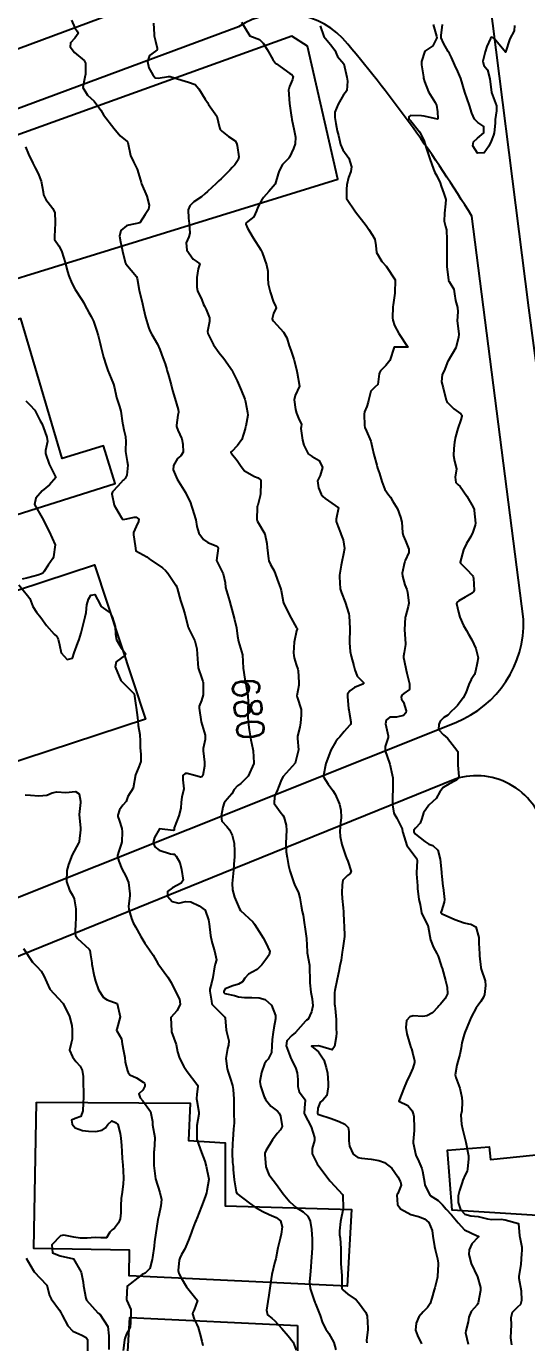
# Model space of a CAD drawing. Header units: metres. Extents: x 292545 to 299085, y 7450245 to 7463078.
# Drawn here: x 296090.3 to 296164.6, y 7455924 to 7456119.5 of the extents above; entities that cross this region are included whole.
import ezdxf
from ezdxf.enums import TextEntityAlignment as Align

# ---------------------------------------------------------------- set-up
doc = ezdxf.new("R2010")
doc.units = ezdxf.units.M
for name, color, linetype in [('Cotas', 45, 'Continuous'), ('Curvas de Nivel 1m', 11, 'Continuous'), ('Curvas de Nivel 5m', 15, 'Continuous'), ('Edificações', 30, 'Continuous'), ('Vias Primárias', 230, 'Continuous')]:
    doc.layers.add(name, color=color, linetype=linetype)
doc.styles.add('Style-STANDARD', font='STANDARD.shx')

msp = doc.modelspace()

# ---------------------------------------------------------------- linework, layer by layer
at = {"layer": 'Curvas de Nivel 1m', "flags": 128}
for points, elevation in [([(296109.15, 7456119.99), (296109.24, 7456118.31), (296109.26, 7456118.11), (296109.45, 7456117.31), (296109.7, 7456116.31), (296109.7, 7456116.05), (296109.44, 7456115.87), (296108.57, 7456115.18), (296108.25, 7456114.33), (296108.45, 7456113.37), (296109.04, 7456112.32), (296109.39, 7456111.91), (296109.87, 7456111.82), (296111.39, 7456112.08), (296111.62, 7456112.06), (296113.38, 7456111.53), (296114.38, 7456111.25), (296115.37, 7456110.92), (296115.9, 7456110.23), (296116.85, 7456108.72), (296117.16, 7456108.22), (296117.34, 7456107.94), (296118.57, 7456106.21), (296118.97, 7456104.53), (296119.06, 7456104.2), (296119.29, 7456103.95), (296120.28, 7456103.19), (296121.28, 7456102.52), (296121.5, 7456102.17), (296121.6, 7456101.83), (296121.83, 7456100.16), (296121.72, 7456099.69), (296121.23, 7456098.95), (296120.85, 7456098.55), (296120.5, 7456098.18), (296119.21, 7456096.9), (296118.84, 7456096.57), (296118.46, 7456096.21), (296117.81, 7456095.59), (296117.18, 7456095.02), (296116.77, 7456094.63), (296116.29, 7456094.23), (296115.17, 7456093.47), (296114.53, 7456092.89), (296114.33, 7456092.26), (296114.38, 7456091.02), (296114.47, 7456090.26), (296114.54, 7456088.82), (296114.4, 7456088.26), (296114.01, 7456087.35), (296114.09, 7456086.26), (296115.07, 7456084.93), (296115.49, 7456084.66), (296116.03, 7456084.24), (296115.79, 7456083.51), (296115.6, 7456082.24), (296115.59, 7456080.81), (296115.69, 7456080.24), (296116.34, 7456078.89), (296116.6, 7456078.23), (296116.71, 7456077.95), (296116.98, 7456077.45), (296117.47, 7456076.21), (296117.46, 7456075.71), (296117.19, 7456074.22), (296117.25, 7456073.9), (296118.06, 7456072.21), (296118.9, 7456071.02), (296119.61, 7456070.19), (296120.87, 7456068.34), (296120.95, 7456068.18), (296121.56, 7456066.88), (296121.87, 7456066.16), (296122.16, 7456065.48), (296122.71, 7456064.15), (296122.82, 7456063.73), (296123.11, 7456062.15), (296123.14, 7456061.79), (296122.87, 7456060.15), (296122.84, 7456060.08), (296122.77, 7456059.73), (296122.28, 7456058.16), (296121.64, 7456057.26), (296120.73, 7456056.33), (296120.65, 7456056.25), (296120.63, 7456056.18), (296120.72, 7456056.06), (296121.6, 7456055.05), (296122.16, 7456054.16), (296122.69, 7456053.51), (296124.15, 7456052.67), (296124.68, 7456052.45), (296125.09, 7456052.13), (296125.11, 7456051.68), (296125.04, 7456050.13), (296125.01, 7456049.77), (296124.64, 7456048.41), (296124.57, 7456048.19), (296124.56, 7456048.13), (296124.52, 7456046.22), (296124.53, 7456046.13), (296124.54, 7456046.07), (296124.6, 7456045.98), (296125.68, 7456044.12), (296125.99, 7456042.7), (296126.05, 7456042.12), (296126.23, 7456040.42), (296126.28, 7456040.11), (296126.53, 7456039.6), (296127.05, 7456038.63), (296127.25, 7456038.1), (296127.71, 7456036.88), (296128, 7456036.09), (296128.1, 7456035.71), (296128.39, 7456034.08), (296128.4, 7456034.02), (296128.46, 7456033.89), (296129.36, 7456032.07), (296130.41, 7456030.2), (296130.47, 7456030.06), (296130.47, 7456030), (296130.41, 7456029.72), (296130.06, 7456028.06), (296129.96, 7456026.47), (296129.97, 7456026.07), (296130.02, 7456025.72), (296130.35, 7456024.75), (296130.58, 7456024.06), (296130.63, 7456023.77), (296130.76, 7456022.06), (296130.74, 7456021.64), (296130.44, 7456020.06), (296130.47, 7456019.88), (296131.08, 7456018.05), (296131.1, 7456017.22), (296130.98, 7456016.05), (296130.87, 7456015.42), (296130.53, 7456014.06), (296130.53, 7456013.75), (296130.68, 7456012.06), (296130.61, 7456011.64), (296130.17, 7456010.06), (296128.43, 7456008.09), (296128.15, 7456007.64), (296127.73, 7456006.5), (296127.56, 7456006.1), (296127.1, 7456005.12), (296127.09, 7456004.1), (296128.09, 7456002.63), (296128.35, 7456002.35), (296128.51, 7456002.08), (296128.84, 7456000.85), (296128.9, 7456000.08), (296128.87, 7455999.25), (296128.79, 7455998.08), (296128.85, 7455996.9), (296129.01, 7455996.08), (296129.2, 7455994.87), (296129.41, 7455994.07), (296129.54, 7455993.63), (296129.97, 7455992.3), (296130.07, 7455992.06), (296130.68, 7455990.79), (296130.89, 7455990.06), (296131.09, 7455988.88), (296131.25, 7455988.05), (296131.36, 7455987.5), (296131.59, 7455986.04), (296131.63, 7455985.78), (296131.87, 7455984.04), (296131.96, 7455982.04), (296131.98, 7455981.9), (296132.3, 7455980.04), (296132.33, 7455979.52), (296132.36, 7455978.03), (296132.37, 7455977.45), (296132.53, 7455976.03), (296132.73, 7455975.06), (296132.82, 7455974.03), (296132.64, 7455973.13), (296132.1, 7455972.04), (296131.88, 7455971.88), (296131.72, 7455971.75), (296130.23, 7455970.06), (296129.7, 7455969.59), (296128.93, 7455968.84), (296128.87, 7455968.08), (296129.62, 7455966.1), (296129.64, 7455966.07), (296129.65, 7455966.03), (296130.27, 7455964.7), (296130.47, 7455964.06), (296130.59, 7455963.08), (296130.6, 7455962.06), (296130.78, 7455961.24), (296131.58, 7455960.2), (296131.66, 7455960.04), (296131.67, 7455959.95), (296131.57, 7455958.86), (296131.52, 7455958.04), (296131.56, 7455957.92), (296132.59, 7455956.03), (296133.06, 7455954.48), (296133.05, 7455954.02), (296132.71, 7455952.81), (296132.72, 7455952.03), (296133.47, 7455950.55), (296133.87, 7455950.02), (296135.1, 7455948.35), (296135.36, 7455948), (296135.44, 7455947.9), (296137.21, 7455945.97), (296137.27, 7455945.83), (296137.33, 7455943.97), (296137.32, 7455943.9), (296136.92, 7455941.98), (296136.75, 7455940.58), (296136.78, 7455939.98), (296136.85, 7455939.49), (296136.97, 7455937.98), (296136.97, 7455936.3), (296136.97, 7455935.97), (296136.98, 7455935.67), (296137.1, 7455933.98), (296137.12, 7455932.11), (296137.14, 7455931.98), (296137.25, 7455931.81), (296138.01, 7455931.2), (296139.23, 7455930.32), (296139.61, 7455929.95), (296140.67, 7455928.47), (296140.88, 7455927.93), (296140.99, 7455926.12), (296140.97, 7455925.93), (296140.78, 7455924.31), (296140.82, 7455923.93)], 679), ([(296122.23, 7456120.16), (296123.46, 7456118.15), (296124.89, 7456117.57), (296125.45, 7456117.03), (296126.01, 7456116.11), (296126.9, 7456114.63), (296127.22, 7456114.1), (296127.32, 7456114.01), (296127.41, 7456113.95), (296127.96, 7456113.55), (296129.4, 7456112.55), (296129.69, 7456112.37), (296129.91, 7456112.07), (296129.81, 7456111.65), (296129.37, 7456110.6), (296129.23, 7456110.22), (296129.21, 7456110.08), (296129.34, 7456108.08), (296129.59, 7456106.34), (296129.63, 7456106.08), (296129.68, 7456105.71), (296130.04, 7456104.07), (296130.26, 7456103.05), (296130.18, 7456102.07), (296129.95, 7456101.38), (296129.35, 7456100.08), (296129.24, 7456099.95), (296128.31, 7456099.01), (296127.83, 7456098.09), (296127.68, 7456097.63), (296127.2, 7456096.1), (296126.29, 7456095.01), (296125.51, 7456094.13), (296125.17, 7456093.66), (296124.64, 7456092.65), (296124.46, 7456092.14), (296124.06, 7456091.23), (296123.14, 7456090.53), (296122.94, 7456090.35), (296122.89, 7456090.15), (296123.12, 7456089.54), (296123.97, 7456088.14), (296125.08, 7456086.32), (296125.16, 7456086.21), (296125.2, 7456086.13), (296125.27, 7456085.94), (296125.95, 7456084.12), (296126.11, 7456083.18), (296126.13, 7456082.11), (296126.2, 7456081.29), (296126.47, 7456080.11), (296126.99, 7456078.57), (296127.21, 7456078.1), (296127.36, 7456077.72), (296126.97, 7456076.86), (296126.8, 7456076.1), (296126.81, 7456075.95), (296126.96, 7456075.73), (296128.47, 7456074.08), (296128.93, 7456073.28), (296129.32, 7456072.08), (296129.53, 7456071.45), (296130, 7456070.07), (296130.39, 7456068.54), (296130.49, 7456068.06), (296130.84, 7456066.06), (296130.19, 7456064.7), (296130.05, 7456064.07), (296130.26, 7456062.61), (296130.41, 7456062.06), (296130.78, 7456061.07), (296131.14, 7456060.42), (296131.08, 7456060.06), (296131.04, 7456059.79), (296131.26, 7456058.05), (296131.48, 7456057.31), (296132.14, 7456056.05), (296132.72, 7456055.65), (296133.75, 7456055.06), (296134.23, 7456054.02), (296133.91, 7456052.8), (296133.52, 7456052.03), (296133.64, 7456051), (296134.05, 7456050.02), (296134.3, 7456049.67), (296134.65, 7456049.41), (296136.63, 7456047.99), (296136.3, 7456046.3), (296136.3, 7456045.99), (296136.59, 7456045.19), (296136.91, 7456044.31), (296137.04, 7456043.99), (296137.31, 7456043.24), (296137.53, 7456041.98), (296137.38, 7456041.15), (296137.11, 7456039.98), (296137.03, 7456039.48), (296136.77, 7456037.99), (296136.75, 7456037.75), (296136.89, 7456035.99), (296137.06, 7456035.4), (296137.59, 7456033.98), (296138.15, 7456032.27), (296138.21, 7456031.97), (296138.33, 7456030.06), (296138.33, 7456029.97), (296138.24, 7456028.13), (296138.24, 7456027.97), (296138.37, 7456026.65), (296138.49, 7456025.97), (296138.9, 7456024.51), (296139.05, 7456023.96), (296139.39, 7456023.01), (296140.32, 7456022.04), (296140.35, 7456021.94), (296140.35, 7456021.91), (296140.32, 7456021.87), (296138.98, 7456021.29), (296138.31, 7456020.8), (296137.95, 7456020.32), (296137.94, 7456019.97), (296138.12, 7456018.13), (296138.14, 7456017.97), (296138.27, 7456017.34), (296138.48, 7456016.19), (296138.47, 7456015.97), (296138.4, 7456015.82), (296138.25, 7456015.65), (296137.45, 7456014.76), (296136.82, 7456013.98), (296136.53, 7456013.67), (296136.22, 7456013.3), (296135.49, 7456012), (296135.12, 7456011.08), (296134.75, 7456010.01), (296134.39, 7456008.25), (296134.42, 7456008.02), (296135.08, 7456006.94), (296135.79, 7456006), (296136.13, 7456005.48), (296136.76, 7456003.98), (296136.97, 7456003.11), (296137.01, 7456001.98), (296136.91, 7456001.14), (296136.81, 7455999.98), (296136.87, 7455999.17), (296137.1, 7455997.98), (296137.64, 7455996.35), (296137.79, 7455995.97), (296138.01, 7455995.5), (296138.5, 7455993.96), (296138.3, 7455993.64), (296137.98, 7455993.4), (296137.28, 7455992.67), (296137.17, 7455991.98), (296137.14, 7455990.79), (296137.17, 7455989.98), (296137.32, 7455988.58), (296137.37, 7455987.98), (296137.43, 7455986.44), (296137.45, 7455985.97), (296137.51, 7455984.33), (296137.48, 7455983.97), (296137.26, 7455982.57), (296137.19, 7455981.98), (296137, 7455980.81), (296136.83, 7455979.98), (296136.65, 7455979.14), (296136.42, 7455977.98), (296136.08, 7455976.3), (296136.05, 7455976), (296136.03, 7455974.27), (296136.06, 7455974), (296136.12, 7455973.62), (296136.26, 7455971.99), (296136.3, 7455970.58), (296136.33, 7455969.99), (296136.3, 7455969.39), (296136.01, 7455967.99), (296135.67, 7455967.5), (296133.87, 7455968.02), (296133.67, 7455968.08), (296133.61, 7455968.09), (296132.64, 7455968.03), (296133.66, 7455967.21), (296134.47, 7455966.01), (296134.8, 7455964.85), (296134.97, 7455964.01), (296135.09, 7455962.53), (296135.09, 7455962.01), (296134.9, 7455960.69), (296134.32, 7455960.01), (296133.91, 7455959.69), (296133.57, 7455958.8), (296133.49, 7455958.09), (296133.5, 7455958.02), (296133.56, 7455957.94), (296133.71, 7455957.87), (296135.55, 7455957.28), (296136.71, 7455956.82), (296137.54, 7455956.45), (296138.04, 7455955.96), (296138.15, 7455955.34), (296138.17, 7455953.96), (296138.27, 7455953.19), (296138.82, 7455951.96), (296139.48, 7455951.5), (296140.03, 7455951.39), (296141.48, 7455951.26), (296142.62, 7455951.06), (296143.47, 7455950.74), (296144.55, 7455949.89), (296145.45, 7455948.63), (296145.85, 7455947.88), (296145.94, 7455947.37), (296145.42, 7455946.12), (296145.33, 7455945.97), (296145.3, 7455945.88), (296145.4, 7455944.5), (296145.84, 7455943.88), (296147.38, 7455943.04), (296148.51, 7455942.71), (296149.37, 7455942.4), (296150.04, 7455941.82), (296150.51, 7455940.66), (296150.61, 7455939.82), (296150.87, 7455938.27), (296150.97, 7455937.81), (296151.3, 7455936.45), (296151.43, 7455935.81), (296151.44, 7455935.66), (296151.33, 7455933.81), (296151.32, 7455933.76), (296151.27, 7455933.53), (296150.93, 7455932.14), (296150.84, 7455931.81), (296150.47, 7455930.58), (296150.22, 7455929.82), (296149.85, 7455929.19), (296149.21, 7455928.56), (296148.57, 7455927.84), (296148.13, 7455926.9), (296148.06, 7455925.85), (296148.35, 7455925.03), (296148.97, 7455923.83)], 678), ([(296133.91, 7456119.6), (296134.47, 7456118.02), (296135.45, 7456116.84), (296136.06, 7456116), (296136.5, 7456115.07), (296137.41, 7456113.98), (296137.84, 7456111.98), (296137.95, 7456111.4), (296137.86, 7456109.98), (296137.64, 7456109.7), (296137.36, 7456109.38), (296136.57, 7456107.99), (296136.1, 7456106.77), (296136.06, 7456106), (296136.22, 7456105.09), (296136.43, 7456103.99), (296136.62, 7456103.32), (296136.92, 7456101.99), (296137.26, 7456101.2), (296138.15, 7456099.97), (296138.55, 7456098.65), (296138.47, 7456097.97), (296138.1, 7456097.08), (296137.85, 7456095.97), (296137.79, 7456095.37), (296137.8, 7456093.97), (296139.15, 7456091.96), (296140.71, 7456089.94), (296141.12, 7456089.34), (296141.68, 7456088.5), (296142.02, 7456087.93), (296142.16, 7456086.99), (296142.28, 7456085.92), (296143.06, 7456084.58), (296143.72, 7456083.9), (296145.03, 7456081.89), (296145.01, 7456079.89), (296144.73, 7456078.15), (296144.7, 7456077.89), (296144.65, 7456076.21), (296144.7, 7456075.89), (296144.95, 7456075.09), (296145.6, 7456073.88), (296146.91, 7456071.87), (296144.91, 7456071.89), (296144.23, 7456069.9), (296143.65, 7456069.14), (296142.87, 7456068.34), (296142.71, 7456068.08), (296142.68, 7456067.92), (296142.44, 7456066.33), (296142.02, 7456065.93), (296141.42, 7456065.35), (296141.09, 7456063.94), (296141.05, 7456063.71), (296140.81, 7456063.06), (296140.49, 7456062.25), (296140.44, 7456061.94), (296140.46, 7456060.26), (296140.51, 7456059.94), (296140.76, 7456059.4), (296141.41, 7456057.93), (296141.64, 7456057.02), (296141.86, 7456055.93), (296142.3, 7456054.34), (296142.42, 7456053.92), (296142.69, 7456053.12), (296143.07, 7456051.91), (296143.5, 7456050.75), (296144.1, 7456049.9), (296144.33, 7456049.58), (296144.64, 7456049.04), (296145.38, 7456047.88), (296145.85, 7456046.64), (296146.03, 7456045.88), (296146.15, 7456044.32), (296146.24, 7456043.87), (296146.57, 7456043.11), (296147.09, 7456041.86), (296147.07, 7456041.35), (296146.54, 7456040.16), (296146.45, 7456039.96), (296146.43, 7456039.87), (296146.1, 7456038.29), (296146.11, 7456037.87), (296146.49, 7456036.56), (296146.75, 7456035.87), (296146.85, 7456035.5), (296147.05, 7456033.86), (296146.99, 7456033.33), (296146.56, 7456031.87), (296146.54, 7456031.76), (296146.41, 7456029.87), (296146.57, 7456027.87), (296146.56, 7456027.7), (296146.37, 7456026.51), (296146.28, 7456025.96), (296146.27, 7456025.87), (296146.27, 7456025.78), (296146.36, 7456025.34), (296146.68, 7456023.87), (296146.79, 7456023.42), (296147.17, 7456021.86), (296147.16, 7456021.01), (296146.3, 7456020.4), (296146.02, 7456020.15), (296145.93, 7456019.88), (296146, 7456019.59), (296146.29, 7456019.11), (296146.67, 7456017.87), (296146.6, 7456017.54), (296146.26, 7456017.15), (296145.23, 7456016.92), (296144.26, 7456016.9), (296143.68, 7456016.48), (296143.62, 7456015.91), (296143.98, 7456014.14), (296143.99, 7456013.9), (296143.57, 7456012.54), (296143.55, 7456011.91), (296144.18, 7456010.05), (296144.23, 7456009.9), (296144.59, 7456008.33), (296144.67, 7456007.89), (296144.7, 7456006.46), (296144.68, 7456005.89), (296144.66, 7456005.36), (296144.63, 7456003.89), (296144.86, 7456002.65), (296145.26, 7456001.88), (296146.06, 7456000.31), (296146.15, 7455999.87), (296146.17, 7455999.75), (296146.79, 7455997.86), (296148.02, 7455996.2), (296148.24, 7455995.85), (296148.29, 7455995.56), (296148.18, 7455993.85), (296148.19, 7455993.63), (296148.37, 7455991.85), (296148.37, 7455991.43), (296148.57, 7455989.84), (296148.73, 7455989.05), (296148.97, 7455987.84), (296149.89, 7455985.9), (296149.92, 7455985.86), (296149.93, 7455985.83), (296149.95, 7455985.77), (296150.3, 7455983.82), (296150.71, 7455982.67), (296151.21, 7455981.81), (296151.42, 7455981.39), (296151.83, 7455980.17), (296151.94, 7455979.8), (296151.99, 7455979.63), (296152.49, 7455977.8), (296152.78, 7455976.79), (296152.8, 7455975.79), (296152.44, 7455975.12), (296151.75, 7455974.29), (296151.53, 7455974.03), (296151.35, 7455973.81), (296150.56, 7455973), (296149.73, 7455972.52), (296149.12, 7455972.45), (296147.73, 7455972.52), (296147.19, 7455972.4), (296146.74, 7455971.86), (296146.64, 7455970.8), (296146.79, 7455969.86), (296147.23, 7455968.31), (296147.38, 7455967.85), (296147.44, 7455967.63), (296147.66, 7455966.89), (296147.9, 7455965.85), (296147.9, 7455965.59), (296147.64, 7455964.74), (296147.26, 7455963.86), (296146.74, 7455962.74), (296146.35, 7455961.87), (296145.58, 7455959.88), (296146.91, 7455959.2), (296147.57, 7455958.42), (296147.78, 7455957.85), (296147.83, 7455957.57), (296147.88, 7455955.85), (296147.86, 7455955.52), (296147.69, 7455953.85), (296147.69, 7455953.66), (296148.1, 7455951.84), (296148.54, 7455950.91), (296149, 7455949.84), (296149.1, 7455949.47), (296149.38, 7455947.83), (296149.44, 7455947.4), (296150.25, 7455945.82), (296151.41, 7455945.08), (296152.06, 7455944.46), (296152.61, 7455943.79), (296153.38, 7455942.98), (296154.39, 7455941.77), (296155.35, 7455940.76), (296157.23, 7455939.85), (296157.34, 7455939.82), (296157.39, 7455939.79), (296157.4, 7455939.74), (296157.34, 7455939.63), (296156.43, 7455938.66), (296156, 7455937.75), (296155.96, 7455937.1), (296156.33, 7455935.75), (296157.27, 7455933.74), (296157.69, 7455932.17), (296157.71, 7455931.73), (296157.38, 7455929.89), (296157.33, 7455929.74), (296157.22, 7455929.58), (296156.33, 7455928.63), (296155.98, 7455927.75), (296155.86, 7455927.09), (296155.54, 7455925.76), (296155.49, 7455925.44), (296155.86, 7455923.75)], 677), ([(296150.68, 7456119.83), (296151.19, 7456118.09), (296151.21, 7456117.82), (296150.61, 7456116.66), (296149.43, 7456115.84), (296148.97, 7456114.3), (296148.93, 7456113.84), (296149.22, 7456112.02), (296149.26, 7456111.84), (296149.39, 7456111.34), (296150, 7456109.83), (296150.96, 7456108.21), (296151.15, 7456107.82), (296151.33, 7456106.84), (296151.39, 7456105.82), (296151.31, 7456105.77), (296150.86, 7456105.82), (296149.32, 7456106.17), (296148.94, 7456106.23), (296147.32, 7456106.29), (296147.08, 7456106.1), (296147.09, 7456105.86), (296147.16, 7456105.71), (296147.31, 7456105.53), (296148.66, 7456103.85), (296149.28, 7456102.64), (296149.52, 7456101.84), (296149.63, 7456101.47), (296150.2, 7456099.83), (296150.74, 7456098.32), (296150.95, 7456097.82), (296151.22, 7456097.31), (296151.7, 7456096.31), (296151.85, 7456095.81), (296152.27, 7456094.72), (296152.56, 7456093.8), (296152.53, 7456093.16), (296152.37, 7456091.8), (296152.33, 7456090.6), (296152.52, 7456089.8), (296152.64, 7456089.32), (296152.73, 7456087.8), (296152.73, 7456087.42), (296152.72, 7456085.8), (296152.69, 7456084.18), (296152.7, 7456083.8), (296152.95, 7456081.88), (296152.97, 7456081.8), (296153.03, 7456081.62), (296153.73, 7456080.5), (296153.84, 7456079.79), (296154, 7456078.79), (296154.29, 7456077.78), (296154.33, 7456077.13), (296154.24, 7456075.78), (296154.45, 7456074.27), (296154.49, 7456073.78), (296154.46, 7456073.31), (296154.06, 7456071.78), (296152.89, 7456069.85), (296152.87, 7456069.82), (296152.86, 7456069.8), (296152.33, 7456068.34), (296152.01, 7456067.81), (296151.93, 7456066.73), (296152.16, 7456065.81), (296152.6, 7456064.01), (296152.71, 7456063.8), (296152.81, 7456063.65), (296153.73, 7456062.71), (296154.79, 7456061.96), (296154.92, 7456061.77), (296154.94, 7456061.62), (296154.79, 7456061.06), (296154.33, 7456059.78), (296154.01, 7456058.53), (296153.87, 7456057.78), (296153.77, 7456056.82), (296153.7, 7456055.79), (296153.85, 7456054.92), (296154.12, 7456053.78), (296153.92, 7456052.54), (296154.02, 7456051.78), (296154.35, 7456051.45), (296154.67, 7456051.16), (296155.68, 7456049.76), (296156.63, 7456048.08), (296156.75, 7456047.75), (296156.78, 7456047.59), (296156.94, 7456045.75), (296156.92, 7456045.43), (296156.59, 7456044.41), (296156.28, 7456043.75), (296155.64, 7456042.69), (296155.2, 7456041.77), (296154.68, 7456039.93), (296154.73, 7456039.78), (296155.65, 7456038.89), (296156.51, 7456037.93), (296156.63, 7456037.75), (296156.68, 7456037.58), (296156.77, 7456035.75), (296156.69, 7456035.53), (296156.48, 7456035.31), (296155.41, 7456034.71), (296154.47, 7456034.21), (296154.24, 7456034.01), (296154.15, 7456033.78), (296154.44, 7456032.48), (296154.65, 7456031.78), (296155.18, 7456030.53), (296155.63, 7456029.76), (296155.92, 7456029.26), (296156.4, 7456028.38), (296156.73, 7456027.75), (296157.03, 7456027.09), (296157.34, 7456025.74), (296157.19, 7456024.91), (296156.97, 7456023.74), (296156.83, 7456023.26), (296156.33, 7456022.49), (296155.99, 7456021.75), (296155.55, 7456020.51), (296155.11, 7456019.77), (296154.28, 7456018.65), (296153.86, 7456018.2), (296153.41, 7456017.79), (296152.85, 7456017.21), (296152.26, 7456016.85), (296151.74, 7456016.32), (296151.5, 7456015.81), (296151.49, 7456015.07), (296152.23, 7456014.27), (296152.82, 7456013.79), (296154.2, 7456011.98), (296154.28, 7456011.86), (296154.32, 7456011.78), (296154.32, 7456011.66), (296154.35, 7456009.78), (296154.48, 7456008.1), (296154.38, 7456007.78), (296154.15, 7456007.55), (296153, 7456006.94), (296152.14, 7456006.47), (296151.66, 7456005.81), (296151.13, 7456004.8), (296150.1, 7456003.87), (296150.08, 7456003.86), (296150.05, 7456003.83), (296149.24, 7456002.69), (296148.99, 7456001.84), (296148.76, 7456001.16), (296148.06, 7456000.4), (296147.81, 7456000.1), (296147.83, 7455999.85), (296148.05, 7455999.53), (296149.43, 7455998.45), (296150.04, 7455998.06), (296150.2, 7455997.99), (296150.63, 7455997.82), (296151.35, 7455997.13), (296151.71, 7455995.8), (296151.91, 7455993.88), (296151.91, 7455993.8), (296151.92, 7455993.74), (296151.98, 7455993.23), (296152.13, 7455991.8), (296152.15, 7455991.61), (296152.34, 7455989.8), (296152.33, 7455989.4), (296151.92, 7455988.12), (296151.84, 7455987.87), (296151.86, 7455987.8), (296151.88, 7455987.77), (296151.91, 7455987.74), (296152.02, 7455987.69), (296153.9, 7455986.86), (296155.3, 7455986.37), (296155.9, 7455986.22), (296156.27, 7455986.13), (296157.02, 7455985.74), (296157.45, 7455984.15), (296157.46, 7455983.74), (296157.47, 7455983.35), (296157.54, 7455981.73), (296157.57, 7455981.46), (296157.75, 7455979.73), (296157.82, 7455979.47), (296158.41, 7455977.72), (296158.46, 7455977.05), (296158.3, 7455975.72), (296158.17, 7455975.32), (296157.76, 7455974.66), (296157.36, 7455974.12), (296157.08, 7455973.74), (296156.31, 7455972.34), (296156.06, 7455971.75), (296155.71, 7455970.9), (296155.38, 7455970.08), (296155.26, 7455969.76), (296154.93, 7455968.52), (296154.83, 7455967.77), (296154.66, 7455966.77), (296154.36, 7455965.77), (296154.19, 7455965.23), (296153.95, 7455963.78), (296154.02, 7455963.38), (296154.63, 7455961.77), (296154.94, 7455960.41), (296155, 7455959.77), (296154.92, 7455958.41), (296154.79, 7455957.77), (296154.87, 7455956.44), (296155.05, 7455955.76), (296155.51, 7455953.76), (296155.93, 7455951.76), (296155.94, 7455951.3), (296155.8, 7455949.76), (296155.73, 7455949.48), (296155.45, 7455948.91), (296155.1, 7455948.11), (296154.98, 7455947.76), (296154.6, 7455946.6), (296154.4, 7455945.77), (296154.39, 7455944.78), (296154.73, 7455943.77), (296155.38, 7455943.06), (296156.29, 7455942.84), (296157.38, 7455942.7), (296158.73, 7455942.36), (296159.37, 7455942.28), (296160.76, 7455942.31), (296161.37, 7455942.23), (296163.36, 7455941.67), (296163.51, 7455939.84), (296163.54, 7455939.67), (296163.84, 7455938.17), (296163.83, 7455937.66), (296163.79, 7455937.19), (296163.67, 7455935.66), (296163.41, 7455933.8), (296163.39, 7455933.67), (296163.4, 7455933.54), (296163.73, 7455931.66), (296163.81, 7455930.24), (296163.65, 7455929.66), (296163.22, 7455929.24), (296162.43, 7455928.46), (296162.21, 7455927.68), (296162.24, 7455926.63), (296162.23, 7455925.68), (296162.16, 7455924.68), (296162.29, 7455923.68)], 676), ([(296162.76, 7456119.68), (296162.69, 7456118.89), (296162.07, 7456117.69), (296161.43, 7456115.7), (296159.74, 7456117.72), (296159.46, 7456117.91), (296159.31, 7456117.88), (296159.2, 7456117.72), (296158.64, 7456116.53), (296158.4, 7456115.73), (296158.05, 7456114.37), (296158.2, 7456113.74), (296158.72, 7456113.05), (296159.07, 7456111.72), (296159.36, 7456109.72), (296160.09, 7456107.71), (296160.07, 7456106.97), (296159.9, 7456105.71), (296159.87, 7456105.15), (296159.71, 7456103.72), (296159.62, 7456103.38), (296159.28, 7456102.47), (296158.94, 7456101.73), (296158.23, 7456100.76), (296157.26, 7456100.68), (296156.59, 7456101.76), (296156.66, 7456102.38), (296157.28, 7456102.92), (296158.21, 7456103.74), (296158.21, 7456104.64), (296157.31, 7456105.26), (296156.8, 7456105.76), (296156.43, 7456106.66), (296156.05, 7456107.76), (296155.36, 7456109.77), (296154.77, 7456111.78), (296154.34, 7456112.84), (296153.89, 7456113.79), (296153.42, 7456114.89), (296153.12, 7456115.48), (296152.91, 7456115.8), (296152.21, 7456117.05), (296151.87, 7456117.81), (296151.85, 7456118.19), (296152.08, 7456119.81)], 676), ([(296090.16, 7456101.65), (296090.61, 7456100.54), (296091.23, 7456099.21), (296091.61, 7456098.53), (296092.05, 7456097.69), (296092.49, 7456096.52), (296092.77, 7456094.93), (296092.85, 7456094.51), (296093.17, 7456093.8), (296094.22, 7456092.49), (296094.51, 7456091.85), (296094.54, 7456090.49), (296094.49, 7456089.11), (296094.45, 7456088.49), (296094.48, 7456087.87), (296095.09, 7456086.93), (296095.34, 7456086.48), (296095.53, 7456086.02), (296096.06, 7456084.47), (296096.39, 7456083.12), (296096.59, 7456082.46), (296097.02, 7456081.39), (296097.51, 7456080.46), (296098.45, 7456078.99), (296098.81, 7456078.44), (296098.99, 7456078.13), (296099.58, 7456077.04), (296099.92, 7456076.43), (296100.26, 7456075.72), (296100.71, 7456074.41), (296100.93, 7456073.63), (296101.25, 7456072.41), (296101.36, 7456071.95), (296101.76, 7456070.4), (296102.11, 7456069.17), (296102.36, 7456068.4), (296102.86, 7456067.24), (296103.22, 7456066.39), (296103.38, 7456065.84), (296103.66, 7456064.38), (296104.11, 7456063.07), (296104.32, 7456062.37), (296104.58, 7456060.57), (296104.6, 7456060.37), (296104.77, 7456059.58), (296104.98, 7456058.59), (296105.02, 7456058.37), (296105.04, 7456058.08), (296105.01, 7456056.37), (296105.24, 7456054.9), (296105.36, 7456054.36), (296105.18, 7456052.85), (296104.95, 7456052.37), (296104.82, 7456052.22), (296104.68, 7456052.09), (296103.84, 7456051.2), (296103.05, 7456050.39), (296102.95, 7456050.08), (296103.34, 7456048.38), (296104.35, 7456046.63), (296104.51, 7456046.37), (296104.6, 7456046.25), (296105.19, 7456046.36), (296106.31, 7456046.64), (296106.61, 7456046.64), (296106.96, 7456046.34), (296106.95, 7456045.98), (296106.59, 7456045.21), (296106.2, 7456044.35), (296106.21, 7456043.98), (296106.43, 7456042.35), (296106.55, 7456041.61), (296108.16, 7456040.71), (296108.53, 7456040.42), (296108.67, 7456040.32), (296110.52, 7456039.09), (296110.94, 7456038.71), (296111.27, 7456038.29), (296112.49, 7456036.5), (296112.61, 7456036.27), (296112.68, 7456036.07), (296113.17, 7456034.26), (296113.53, 7456033.18), (296113.83, 7456032.26), (296114.26, 7456030.4), (296114.31, 7456030.25), (296114.34, 7456030.18), (296114.41, 7456030.05), (296115.3, 7456028.24), (296115.57, 7456027.05), (296115.64, 7456026.24), (296115.73, 7456024.86), (296115.81, 7456024.24), (296116.33, 7456022.65), (296116.45, 7456022.35), (296116.48, 7456022.23), (296116.52, 7456022.03), (296116.53, 7456020.23), (296116.28, 7456019.36), (296115.96, 7456018.55), (296115.95, 7456018.23), (296116.25, 7456016.23), (296116.81, 7456014.22), (296116.85, 7456013.59), (296116.55, 7456012.23), (296116.53, 7456011.89), (296116.75, 7456010.22), (296116.74, 7456009.65), (296116.49, 7456008.23), (296116.35, 7456008.03), (296116.15, 7456007.97), (296115.3, 7456008.24), (296114.16, 7456008.56), (296113.87, 7456008.54), (296113.53, 7456008.26), (296113.5, 7456007.61), (296113.64, 7456006.26), (296113.37, 7456005), (296113.29, 7456004.26), (296113.23, 7456003.4), (296112.94, 7456002.27), (296112.24, 7456000.45), (296112.21, 7456000.28), (296112.22, 7456000.12), (296112.06, 7456000.05), (296110.06, 7456000.3), (296109.31, 7455999.04), (296109.11, 7455998.31), (296109.34, 7455997.63), (296110.02, 7455997.17), (296111.69, 7455996.6), (296112.02, 7455996.57), (296112.28, 7455996.54), (296112.54, 7455996.27), (296113.05, 7455995.31), (296113.3, 7455994.26), (296113.54, 7455992.69), (296113.27, 7455992.26), (296111.96, 7455991.57), (296111.25, 7455990.99), (296111.26, 7455990.29), (296111.93, 7455989.5), (296112.92, 7455989.28), (296113.93, 7455989.54), (296114.72, 7455989.45), (296115.92, 7455988.88), (296116.81, 7455988.22), (296117.33, 7455986.79), (296117.41, 7455986.21), (296117.64, 7455984.45), (296117.67, 7455984.21), (296117.86, 7455983.35), (296118.2, 7455982.2), (296118.49, 7455980.87), (296118.33, 7455980.2), (296118.22, 7455979.81), (296117.97, 7455978.21), (296117.78, 7455977.37), (296117.5, 7455976.49), (296117.5, 7455976.21), (296117.76, 7455974.72), (296117.84, 7455974.3), (296117.89, 7455974.21), (296119.73, 7455972.34), (296119.81, 7455972.19), (296119.97, 7455970.45), (296120.02, 7455970.19), (296120.32, 7455968.82), (296120.29, 7455968.18), (296120.17, 7455967.69), (296119.91, 7455966.19), (296120.12, 7455964.66), (296120.25, 7455964.18), (296120.54, 7455963.26), (296120.89, 7455962.17), (296121.01, 7455961.58), (296121.08, 7455960.17), (296121.08, 7455959.67), (296121.1, 7455958.17), (296121.13, 7455956.57), (296121.11, 7455956.17), (296121.06, 7455955.7), (296120.92, 7455954.17), (296120.89, 7455953.55), (296120.83, 7455952.17), (296120.89, 7455950.75), (296120.97, 7455950.17), (296121.01, 7455949.72), (296121.15, 7455948.16), (296121.42, 7455946.37), (296121.53, 7455946.16), (296123.4, 7455944.68), (296124.23, 7455944.13), (296125.39, 7455943.48), (296126.31, 7455943.04), (296127.38, 7455942.56), (296128, 7455942.08), (296128.26, 7455941.18), (296128.1, 7455940.08), (296127.96, 7455939.46), (296127.64, 7455938.09), (296127.58, 7455937.82), (296127.3, 7455936.45), (296127.23, 7455936.15), (296127.21, 7455936.09), (296127.19, 7455935.99), (296126.74, 7455934.1), (296126.63, 7455933.46), (296126.45, 7455932.1), (296126.3, 7455931.04), (296126.15, 7455930.11), (296125.93, 7455928.83), (296126.1, 7455928.11), (296126.72, 7455927.61), (296127.19, 7455927.24), (296128.23, 7455926.08), (296129.17, 7455924.99), (296129.88, 7455924.06), (296130.32, 7455922.87)], 681), ([(296090.19, 7456063.91), (296090.81, 7456063.33), (296091.52, 7456062.52), (296092.35, 7456060.94), (296092.56, 7456060.51), (296092.77, 7456060.03), (296093.33, 7456058.5), (296093.41, 7456057.84), (296093.13, 7456056.51), (296093.13, 7456056.1), (296093.68, 7456054.5), (296094.68, 7456052.49), (296093.74, 7456051.43), (296092.65, 7456050.51), (296091.7, 7456049.46), (296091.5, 7456048.52), (296092.61, 7456046.51), (296093.66, 7456044.5), (296094.56, 7456042.49), (296094.3, 7456040.73), (296094.2, 7456040.49), (296093.51, 7456039.51), (296092.9, 7456038.51), (296092.72, 7456038.29), (296092.51, 7456038.18), (296092, 7456038.01), (296090.5, 7456037.62), (296089.66, 7456037.39)], 682), ([(296089.19, 7456036.55), (296090.47, 7456035), (296090.79, 7456034.54), (296091.26, 7456033.33), (296091.79, 7456032.52), (296092.43, 7456031.7), (296093.26, 7456030.5), (296094.4, 7456029.23), (296094.79, 7456028.88), (296095.03, 7456028.48), (296095.22, 7456027.65), (296095.47, 7456026.48), (296096.36, 7456025.45), (296097.13, 7456025.69), (296097.4, 7456026.45), (296097.91, 7456027.97), (296098.1, 7456028.44), (296098.4, 7456029.44), (296098.61, 7456030.24), (296098.66, 7456030.44), (296099.03, 7456031.83), (296099.14, 7456032.43), (296099.27, 7456033.61), (296099.49, 7456034.43), (296099.87, 7456035.03), (296100.47, 7456035.15), (296100.85, 7456034.41), (296101.38, 7456033.34), (296102.45, 7456032.62), (296102.71, 7456032.39), (296103.02, 7456031.8), (296103.46, 7456030.38), (296103.52, 7456029.26), (296103.68, 7456028.38), (296104.38, 7456027.21), (296105, 7456026.36), (296104.81, 7456025.92), (296104.36, 7456025.66), (296103.61, 7456025.13), (296103.48, 7456024.38), (296104.32, 7456022.37), (296106.3, 7456020.35), (296106.55, 7456018.62), (296106.58, 7456018.35), (296106.77, 7456016.86), (296106.83, 7456016.34), (296106.9, 7456015.68), (296107.11, 7456014.34), (296107.2, 7456013.32), (296107.2, 7456012.34), (296107.26, 7456011.4), (296107.27, 7456010.33), (296106.97, 7456009.54), (296106.49, 7456008.34), (296106.13, 7456006.35), (296105.36, 7456005.11), (296105.09, 7456004.36), (296104.62, 7456003.84), (296104.09, 7456003.15), (296103.86, 7456002.37), (296103.88, 7456002.17), (296104.08, 7456001.62), (296104.46, 7456000.37), (296104.53, 7455999.89), (296104.44, 7455998.37), (296104.36, 7455998.03), (296104.02, 7455997.02), (296103.83, 7455996.37), (296103.83, 7455996.19), (296104, 7455995.51), (296104.45, 7455994.37), (296105.05, 7455993.29), (296105.45, 7455992.36), (296105.66, 7455990.64), (296105.65, 7455990.35), (296105.46, 7455988.82), (296105.48, 7455988.35), (296105.9, 7455986.98), (296106.16, 7455986.35), (296106.47, 7455985.77), (296107.26, 7455984.34), (296107.86, 7455983.32), (296108.57, 7455982.32), (296109.1, 7455981.57), (296109.82, 7455980.3), (296111.28, 7455978.29), (296111.79, 7455977.47), (296112.4, 7455976.27), (296113.02, 7455975), (296113.14, 7455974.27), (296112.66, 7455973.35), (296111.72, 7455972.28), (296111.81, 7455970.28), (296111.84, 7455970.14), (296112.5, 7455968.27), (296112.74, 7455967.2), (296113, 7455966.27), (296113.64, 7455965.02), (296113.94, 7455964.56), (296114.15, 7455964.25), (296115.61, 7455962.37), (296115.69, 7455962.23), (296115.72, 7455962.11), (296115.59, 7455960.84), (296115.53, 7455960.23), (296115.53, 7455960.18), (296115.58, 7455959.95), (296115.88, 7455958.23), (296115.87, 7455957.92), (296115.6, 7455956.23), (296115.59, 7455956.17), (296115.58, 7455954.23), (296115.6, 7455954.14), (296116.27, 7455952.22), (296116.76, 7455950.93), (296116.98, 7455950.21), (296117.37, 7455948.29), (296117.37, 7455948.21), (296117.1, 7455946.53), (296117.02, 7455946.22), (296116.81, 7455945.62), (296116.27, 7455944.23), (296115.58, 7455942.44), (296115.5, 7455942.24), (296115.47, 7455942.14), (296115.37, 7455941.88), (296114.92, 7455940.67), (296114.76, 7455940.25), (296114.36, 7455939.23), (296113.97, 7455938.25), (296113.76, 7455937.82), (296113.31, 7455937.08), (296113.05, 7455936.52), (296112.98, 7455936.26), (296112.82, 7455934.72), (296112.91, 7455934.26), (296113.27, 7455933.59), (296114.08, 7455932.25), (296115.23, 7455930.78), (296115.68, 7455930.23), (296115.21, 7455928.84), (296115, 7455928.45), (296114.97, 7455928.24), (296115.2, 7455927.48), (296115.61, 7455926.66), (296115.8, 7455926.23), (296116.06, 7455925.34), (296116.32, 7455924.22), (296116.48, 7455923.55)], 682), ([(296090.12, 7456005.35), (296090.92, 7456005.33), (296092.12, 7456005.21), (296093.31, 7456005.31), (296094.12, 7456005.68), (296094.82, 7456005.79), (296096.13, 7456005.73), (296097.56, 7456005.88), (296098.12, 7456005.54), (296098.34, 7456004.44), (296098.34, 7456004.21), (296098.14, 7456002.44), (296098.14, 7456002.38), (296098.33, 7456000.44), (296098.33, 7456000.17), (296098.13, 7455998.44), (296098.11, 7455998.36), (296098.03, 7455998.2), (296097.09, 7455996.45), (296096.55, 7455995.01), (296096.4, 7455994.46), (296096.31, 7455994.14), (296096.22, 7455992.47), (296096.68, 7455991.19), (296097.14, 7455990.45), (296097.4, 7455989.91), (296097.65, 7455988.44), (296097.61, 7455986.74), (296097.59, 7455986.45), (296097.51, 7455984.82), (296097.56, 7455984.45), (296097.87, 7455984.01), (296099.61, 7455982.42), (296099.7, 7455982.28), (296099.83, 7455981.62), (296099.99, 7455980.42), (296100.01, 7455980.23), (296100.37, 7455978.41), (296100.55, 7455977.66), (296100.98, 7455976.41), (296101.76, 7455975.27), (296102.3, 7455974.93), (296103.75, 7455974.38), (296104.19, 7455972.37), (296103.7, 7455970.53), (296103.65, 7455970.43), (296103.65, 7455970.38), (296103.7, 7455970.29), (296104.43, 7455969.11), (296104.52, 7455968.37), (296104.69, 7455967.34), (296104.88, 7455966.36), (296104.96, 7455965.67), (296105.3, 7455964.35), (296105.39, 7455964.11), (296105.63, 7455963.77), (296106.65, 7455963.32), (296107.62, 7455962.69), (296107.8, 7455962.51), (296107.87, 7455962.33), (296107.87, 7455962.07), (296107.6, 7455961.48), (296106.96, 7455960.96), (296107.17, 7455960.33), (296107.58, 7455959.92), (296108.72, 7455958.32), (296109.02, 7455956.84), (296108.99, 7455956.32), (296109.34, 7455954.48), (296109.37, 7455954.31), (296109.24, 7455952.57), (296109.23, 7455952.31), (296109.2, 7455950.58), (296109.21, 7455950.31), (296109.44, 7455948.31), (296110.12, 7455946.3), (296110.36, 7455945.26), (296110.27, 7455944.3), (296109.96, 7455942.88), (296109.82, 7455942.3), (296109.74, 7455941.93), (296109.51, 7455940.31), (296109.33, 7455938.97), (296109.25, 7455938.38), (296109.24, 7455938.31), (296108.99, 7455936.63), (296108.95, 7455936.31), (296108.61, 7455934.99), (296107.9, 7455934.32), (296107.49, 7455934.1), (296107.27, 7455933.94), (296105.25, 7455932.36), (296105.16, 7455930.42), (296105.17, 7455930.36), (296105.22, 7455930.23), (296105.79, 7455928.93), (296105.81, 7455928.35), (296105.76, 7455926.92), (296105.72, 7455926.35), (296105.55, 7455925.98), (296105.17, 7455925.3), (296104.91, 7455924.61), (296104.86, 7455924.36), (296104.67, 7455922.83)], 683), ([(296089.84, 7455982.54), (296091.21, 7455980.53), (296091.82, 7455979.86), (296092.46, 7455979.17), (296092.87, 7455978.5), (296093.77, 7455976.49), (296095.66, 7455974.47), (296095.75, 7455974.35), (296096.71, 7455972.46), (296097.06, 7455971.11), (296097.1, 7455970.46), (296097.1, 7455969.05), (296096.92, 7455968.46), (296096.71, 7455967.42), (296097.11, 7455966.46), (296097.65, 7455965.74), (296098.25, 7455965.05), (296098.59, 7455964.44), (296098.73, 7455963.54), (296098.74, 7455962.43), (296098.79, 7455961.23), (296098.78, 7455960.43), (296098.7, 7455959.56), (296098.69, 7455958.43), (296098.39, 7455957.6), (296097.55, 7455957.27), (296096.97, 7455957.03), (296097.07, 7455956.45), (296097.53, 7455955.91), (296098.61, 7455955.52), (296099.52, 7455955.4), (296100.58, 7455955.35), (296101.52, 7455955.56), (296102.02, 7455955.91), (296102.37, 7455956.39), (296102.98, 7455956.94), (296103.54, 7455956.71), (296103.84, 7455956.38), (296104.22, 7455955.07), (296104.31, 7455954.37), (296104.43, 7455953.29), (296104.47, 7455952.37), (296104.51, 7455951.34), (296104.59, 7455950.36), (296104.66, 7455949.57), (296104.71, 7455948.36), (296104.67, 7455947.6), (296104.51, 7455946.36), (296104.38, 7455945.4), (296104.32, 7455944.37), (296104.29, 7455943.27), (296104.21, 7455942.37), (296103.97, 7455941.76), (296103.35, 7455940.97), (296103.01, 7455940.72), (296102.66, 7455940.39), (296102.17, 7455939.56), (296101.33, 7455939.54), (296100.5, 7455939.58), (296099.33, 7455939.49), (296098.26, 7455939.52), (296097.33, 7455939.63), (296095.83, 7455939.97), (296095.34, 7455939.84), (296094.08, 7455938.49), (296094.15, 7455937.33), (296095.31, 7455936.9), (296097.3, 7455936.45), (296098.43, 7455934.44), (296098.73, 7455932.97), (296098.78, 7455932.43), (296099.1, 7455930.57), (296099.14, 7455930.43), (296099.23, 7455930.28), (296100.91, 7455928.4), (296101.09, 7455928.29), (296101.2, 7455928.21), (296102.38, 7455926.39), (296102.54, 7455925.01), (296102.52, 7455924.39), (296102.55, 7455922.97)], 684)]:
    msp.add_lwpolyline(points, dxfattribs=dict(at, elevation=elevation))
at = {"layer": 'Curvas de Nivel 5m', "flags": 128}
for points, elevation in [([(296096.97, 7456120.47), (296097.47, 7456119.3), (296097.85, 7456118.84), (296097.98, 7456118.45), (296097.46, 7456117.79), (296096.82, 7456117.09), (296096.77, 7456116.47), (296097.43, 7456115.65), (296098.85, 7456114.44), (296099.06, 7456114.08), (296099.08, 7456112.43), (296098.97, 7456112.01), (296098.67, 7456110.44), (296099.36, 7456109.33), (296100.35, 7456108.42), (296101.33, 7456107.09), (296101.76, 7456106.41), (296103.29, 7456104.39), (296104.2, 7456103.29), (296105.27, 7456102.42), (296105.31, 7456102.36), (296105.33, 7456102.3), (296105.76, 7456100.35), (296106.2, 7456099.39), (296106.73, 7456098.34), (296107.21, 7456096.68), (296107.32, 7456096.34), (296107.39, 7456096.15), (296108.15, 7456094.33), (296108.54, 7456092.95), (296108.44, 7456092.33), (296107.91, 7456091.57), (296107.13, 7456090.34), (296105.48, 7456090), (296105.13, 7456089.88), (296104.3, 7456089.19), (296104.13, 7456088.37), (296104.24, 7456087.52), (296104.51, 7456086.37), (296104.62, 7456085.91), (296104.99, 7456084.36), (296105.06, 7456084.23), (296106.62, 7456082.35), (296106.75, 7456082.07), (296107.01, 7456080.34), (296107.52, 7456078.33), (296107.68, 7456077.63), (296107.99, 7456076.33), (296108.42, 7456074.86), (296108.62, 7456074.32), (296108.93, 7456073.76), (296109.77, 7456072.31), (296110.11, 7456071.51), (296110.56, 7456070.3), (296110.88, 7456069.38), (296111.12, 7456068.54), (296111.19, 7456068.3), (296111.32, 7456067.84), (296111.76, 7456066.29), (296111.98, 7456065.43), (296112.32, 7456064.28), (296112.8, 7456062.63), (296112.87, 7456062.27), (296112.87, 7456062.19), (296112.79, 7456061.75), (296112.58, 7456060.27), (296112.59, 7456060.09), (296112.77, 7456059.54), (296113.38, 7456058.26), (296113.53, 7456057.47), (296113.54, 7456056.26), (296113.23, 7456055.75), (296112.71, 7456055.35), (296112.12, 7456054.28), (296112.07, 7456053.66), (296112.68, 7456052.27), (296113.91, 7456050.26), (296114.64, 7456048.75), (296114.81, 7456048.25), (296114.91, 7456047.97), (296115.44, 7456046.24), (296115.61, 7456045.22), (296115.87, 7456044.24), (296116.57, 7456043.31), (296117.22, 7456042.87), (296118.56, 7456042.31), (296118.68, 7456042.2), (296118.75, 7456042.01), (296118.53, 7456040.2), (296119.49, 7456038.19), (296119.78, 7456036.9), (296119.87, 7456036.19), (296120.46, 7456034.18), (296120.98, 7456032.17), (296121.18, 7456031.42), (296121.47, 7456030.17), (296121.63, 7456028.94), (296121.78, 7456028.17), (296122.37, 7456026.16), (296122.45, 7456024.16), (296122.73, 7456022.56), (296122.82, 7456022.15), (296122.94, 7456021.52), (296123.17, 7456020.15), (296123.2, 7456019.07), (296123.16, 7456018.15), (296123.15, 7456017.04), (296123.22, 7456016.15), (296123.37, 7456015.01), (296123.51, 7456014.14), (296123.62, 7456013.54), (296123.93, 7456012.13), (296123.97, 7456011.9), (296124.07, 7456010.13), (296124.06, 7456010.02), (296123.23, 7456008.14), (296122.14, 7456007.06), (296121.61, 7456006.69), (296121.12, 7456006.17), (296120.78, 7456005.52), (296120.11, 7456004.7), (296119.84, 7456004.45), (296119.64, 7456004.19), (296119.44, 7456003.54), (296119.21, 7456002.19), (296119.32, 7456001.43), (296120.07, 7456000.64), (296120.45, 7456000.18), (296120.83, 7455999.39), (296121.13, 7455998.17), (296121.2, 7455996.99), (296121.18, 7455996.17), (296121.09, 7455995.07), (296121.02, 7455994.17), (296120.94, 7455993.2), (296120.82, 7455992.17), (296120.87, 7455991.25), (296121.19, 7455990.17), (296121.92, 7455988.41), (296122.08, 7455988.16), (296123.9, 7455986.49), (296124.05, 7455986.29), (296124.15, 7455986.14), (296124.83, 7455985.07), (296125.43, 7455984.12), (296125.86, 7455983.4), (296126.43, 7455982.1), (296126.35, 7455981.6), (296125.83, 7455980.88), (296125.25, 7455980.12), (296124.53, 7455979.41), (296123.81, 7455979.02), (296123.25, 7455978.7), (296122.74, 7455978.15), (296122.35, 7455977.59), (296121.78, 7455977.26), (296120.95, 7455976.99), (296119.78, 7455976.54), (296119.59, 7455976.18), (296119.6, 7455976.02), (296119.77, 7455975.87), (296121.16, 7455975.56), (296121.77, 7455975.38), (296122.68, 7455975.24), (296123.76, 7455975.24), (296124.85, 7455975.21), (296125.76, 7455974.95), (296126.67, 7455974.1), (296127.26, 7455972.56), (296127.27, 7455972.09), (296127.04, 7455970.77), (296126.93, 7455970.1), (296126.78, 7455969.01), (296126.75, 7455968.1), (296126.67, 7455967.1), (296126.19, 7455966.1), (296125.93, 7455965.83), (296125.65, 7455965.42), (296125.17, 7455964.12), (296124.95, 7455962.79), (296125.02, 7455962.13), (296125.59, 7455960.51), (296125.72, 7455960.26), (296125.81, 7455960.12), (296126.6, 7455959.13), (296127.57, 7455958.36), (296127.81, 7455958.09), (296128.01, 7455957.63), (296128.27, 7455956.08), (296128.03, 7455955.58), (296127.52, 7455955.03), (296126.81, 7455954.1), (296125.86, 7455952.48), (296125.71, 7455952.12), (296125.68, 7455951.93), (296125.82, 7455950.11), (296126.29, 7455948.95), (296126.94, 7455948.1), (296127.43, 7455947.48), (296128.43, 7455946.08), (296129.4, 7455944.89), (296130.34, 7455944.06), (296131.39, 7455943.4), (296132.09, 7455942.75), (296132.4, 7455942.03), (296132.61, 7455940.78), (296132.68, 7455940.03), (296132.7, 7455939.39), (296132.72, 7455938.03), (296132.64, 7455936.69), (296132.58, 7455936.03), (296132.52, 7455935.26), (296132.4, 7455934.03), (296132.31, 7455933.08), (296132.41, 7455932.03), (296133.02, 7455930.23), (296133.09, 7455930.02), (296133.13, 7455929.93), (296133.22, 7455929.73), (296133.9, 7455928.01), (296134.26, 7455926.94), (296134.72, 7455926), (296135.17, 7455925.35), (296135.94, 7455923.99), (296136.21, 7455922.92)], 680), ([(296090.27, 7455936.53), (296091.28, 7455934.74), (296091.43, 7455934.52), (296093.25, 7455932.56), (296093.28, 7455932.53), (296093.3, 7455932.5), (296093.74, 7455930.99), (296093.99, 7455930.49), (296095.21, 7455928.8), (296095.41, 7455928.47), (296095.61, 7455928.05), (296096.46, 7455926.46), (296097.17, 7455925.67), (296098.53, 7455925.07), (296099.16, 7455924.77), (296099.36, 7455924.43), (296099.35, 7455922.64)], 685)]:
    msp.add_lwpolyline(points, dxfattribs=dict(at, elevation=elevation))
at = {"layer": 'Edificações'}
for points in [[(296129.68, 7456118.09), (296007.57, 7456074.05), (296012.52, 7456061.01), (296016.13, 7456062.39), (296028.13, 7456034.7), (296040.68, 7456007.2), (296050.93, 7456012.09), (296054.75, 7456002.73), (296069.94, 7456008.92), (296048.89, 7456054.87), (296050.99, 7456055.83), (296047.64, 7456063.15), (296045.69, 7456062.25), (296043.1, 7456067.9), (296136.52, 7456096.81), (296132.04, 7456116.61)], [(296062.43, 7456038.64), (296103.49, 7456051.63), (296101.72, 7456057.22), (296095.6, 7456055.32), (296089.48, 7456076.15), (296068.89, 7456069.22), (296070.18, 7456064.51), (296055.72, 7456060.36)], [(296080.68, 7456003.67), (296071.01, 7456034.09), (296083.8, 7456038.34), (296085.14, 7456034.51), (296100.4, 7456039.52), (296107.99, 7456016.63), (296086.47, 7456009.54), (296087.69, 7456005.65)], [(296091.78, 7455959.73), (296114.61, 7455959.54), (296114.36, 7455954), (296119.79, 7455953.69), (296119.79, 7455944.32), (296138.54, 7455943.76), (296137.92, 7455932.37), (296105.56, 7455933.91), (296105.62, 7455937.73), (296091.38, 7455937.97)], [(296166.98, 7455942.83), (296153.5, 7455943.65), (296152.79, 7455952.58), (296158.97, 7455953.08), (296159.17, 7455951.18), (296167.42, 7455952.03), (296167.84, 7455947.88), (296166.88, 7455947.79)], [(296130.53, 7455926.54), (296130.54, 7455914.75), (296104.94, 7455915.87), (296105.64, 7455927.74)]]:
    msp.add_lwpolyline(points, close=True, dxfattribs=at)
at = {"layer": 'Vias Primárias'}
for points in [[(296230.8, 7455552.8), (296227.14, 7455578.69), (296222.95, 7455609.32), (296218.46, 7455647.11), (296214.42, 7455680.72), (296209.77, 7455718.05), (296205.97, 7455749.95), (296199.3, 7455801.85), (296192.4, 7455859.6), (296184.77, 7455921.99), (296178.23, 7455973.07), (296171.21, 7456030), (296164.9, 7456077.72), (296158.11, 7456131.33), (296147.39, 7456202.07), (296138.1, 7456253.03), (296131.08, 7456300.18), (296126.28, 7456345.75, -0.455486), (296128.75, 7456349.38, 0.018439), (296147.21, 7456352.41, 0.117824), (296175.42, 7456360.42), (296216.24, 7456374.74), (296257.33, 7456386.86), (296335.17, 7456409.96)], [(296178.28, 7455917), (296167.32, 7455999.49, 0.45956), (296153.93, 7456007.71), (296119.48, 7455993.75), (296047.94, 7455964.64), (296025.41, 7455955.76, 0.453968), (296021.04, 7455943.55), (296047.14, 7455879.01)]]:
    msp.add_lwpolyline(points, format="xyb", dxfattribs=at)
at = {"layer": 'Vias Primárias', "elevation": 687.98}
msp.add_lwpolyline([(295969.15, 7456090.09), (295980.54, 7456082.46, 0.288603), (295997.62, 7456081.98), (296017.74, 7456089.66), (296062.14, 7456106.26), (296128.17, 7456130.82, 0.295161), (296134.4, 7456138.4, -0.030285), (296145.48, 7456158.41, 0.238508), (296146.68, 7456162.74), (296138.46, 7456210.44), (296131.43, 7456252.36), (296124.97, 7456293.9), (296124.67, 7456295.73, 0.379011), (296112.34, 7456298.69), (296097.1, 7456291.75), (296085.33, 7456288.79), (296073.5, 7456286.6, 0.226333), (296063.44, 7456279.3), (296047.27, 7456257.31), (296030.31, 7456233.97), (296012.94, 7456210.11), (295991.36, 7456179.93), (295962.62, 7456140.71)], format="xyb", dxfattribs=at)
at = {"layer": 'Vias Primárias'}
msp.add_lwpolyline([(296060.89, 7455978.92), (296154.04, 7456016.13, 0.314719), (296164.1, 7456031.45), (296156.42, 7456091.32, 0.037747), (296137.99, 7456116.9, 0.384288), (296121.76, 7456119.46), (296015.21, 7456079.91), (296008.64, 7456077.63, 0.569555), (296005.26, 7456061.07, -0.144295), (296021.85, 7456033.83), (296046.39, 7455982.06, 0.279903)], format="xyb", close=True, dxfattribs=at)

# ---------------------------------------------------------------- texts
at = {"layer": 'Cotas', "style": 'Style-STANDARD'}
msp.add_text('680', height=4, rotation=276.0772, dxfattribs=at).set_placement((296123.22, 7456018.2, 680), align=Align.MIDDLE_CENTER)

doc.saveas('drawing.dxf')
